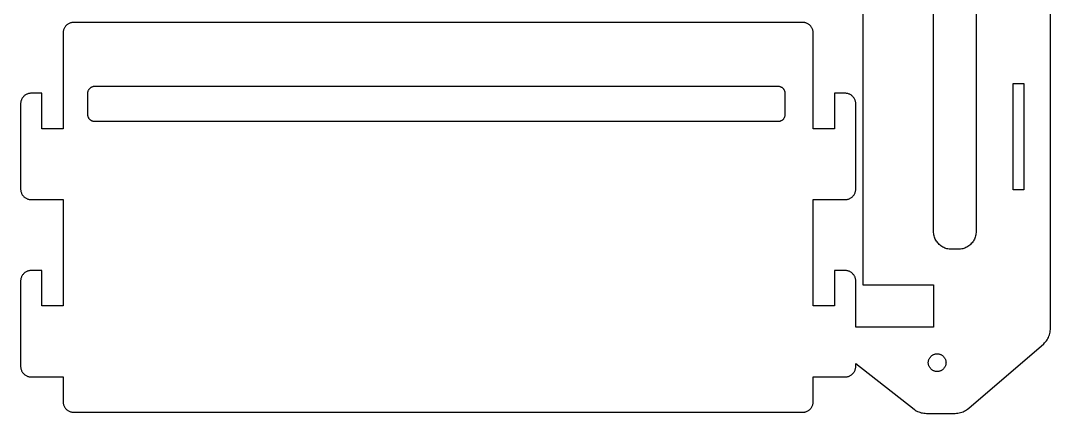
# Model space of a CAD drawing. Header units: metres. Extents: x -82 to 209, y -133 to 346.
# Drawn here: x -82 to 209, y 43.7 to 154.5 of the extents above; entities that cross this region are included whole.
import ezdxf

# ---------------------------------------------------------------- set-up
doc = ezdxf.new("R2010")
doc.units = ezdxf.units.M

msp = doc.modelspace()

# ---------------------------------------------------------------- linework, layer by layer
for p, q in [((209, 67.7), (208.996, 303.912)), ((156, 292), (156, 80)), ((176, 95), (176, 277)), ((188, 277), (188, 95)), ((-69.9763, 151.376), (-69.9941, 151.188)), ((-69.9469, 151.562), (-69.9763, 151.376)), ((-69.9057, 151.746), (-69.9469, 151.562)), ((-69.8532, 151.927), (-69.9057, 151.746)), ((-69.7893, 152.104), (-69.8532, 151.927)), ((-69.7145, 152.277), (-69.7893, 152.104)), ((-69.6289, 152.445), (-69.7145, 152.277)), ((-69.533, 152.607), (-69.6289, 152.445)), ((-69.427, 152.763), (-69.533, 152.607)), ((-69.3115, 152.912), (-69.427, 152.763)), ((-69.1869, 153.054), (-69.3115, 152.912)), ((-69.0536, 153.187), (-69.1869, 153.054)), ((-68.9123, 153.312), (-69.0536, 153.187)), ((-68.7634, 153.427), (-68.9123, 153.312)), ((-68.6075, 153.533), (-68.7634, 153.427)), ((-68.4453, 153.629), (-68.6075, 153.533)), ((-68.2773, 153.714), (-68.4453, 153.629)), ((-68.1044, 153.789), (-68.2773, 153.714)), ((-67.927, 153.853), (-68.1044, 153.789)), ((-67.7461, 153.906), (-67.927, 153.853)), ((-67.5621, 153.947), (-67.7461, 153.906)), ((-67.376, 153.976), (-67.5621, 153.947)), ((-67.1884, 153.994), (-67.376, 153.976)), ((-67, 154), (-67.1884, 153.994)), ((139, 154), (-67, 154)), ((139.188, 153.994), (139, 154)), ((139.376, 153.976), (139.188, 153.994)), ((139.562, 153.947), (139.376, 153.976)), ((139.746, 153.906), (139.562, 153.947)), ((139.927, 153.853), (139.746, 153.906)), ((140.104, 153.789), (139.927, 153.853)), ((140.277, 153.714), (140.104, 153.789)), ((140.445, 153.629), (140.277, 153.714)), ((140.607, 153.533), (140.445, 153.629)), ((140.763, 153.427), (140.607, 153.533)), ((140.912, 153.312), (140.763, 153.427)), ((141.054, 153.187), (140.912, 153.312)), ((141.187, 153.054), (141.054, 153.187)), ((141.312, 152.912), (141.187, 153.054)), ((141.427, 152.763), (141.312, 152.912)), ((141.533, 152.607), (141.427, 152.763)), ((141.629, 152.445), (141.533, 152.607)), ((141.714, 152.277), (141.629, 152.445)), ((141.789, 152.104), (141.714, 152.277)), ((141.853, 151.927), (141.789, 152.104)), ((141.906, 151.746), (141.853, 151.927)), ((141.947, 151.562), (141.906, 151.746)), ((141.976, 151.376), (141.947, 151.562)), ((141.994, 151.188), (141.976, 151.376)), ((-69.9941, 151.188), (-70, 151)), ((-70, 151), (-70, 124)), ((142, 151), (141.994, 151.188)), ((142, 124), (142, 151)), ((-79.7461, 133.906), (-79.927, 133.853)), ((-79.5621, 133.947), (-79.7461, 133.906)), ((-79.376, 133.976), (-79.5621, 133.947)), ((-79.1884, 133.994), (-79.376, 133.976)), ((-79, 134), (-79.1884, 133.994)), ((-76, 134), (-79, 134)), ((-76, 124), (-76, 134)), ((-63, 134), (-62.996, 134.126)), ((-63, 128), (-63, 134)), ((-62.996, 134.126), (-62.9842, 134.251)), ((-62.9842, 134.251), (-62.9646, 134.375)), ((-62.9646, 134.375), (-62.9372, 134.497)), ((-62.9372, 134.497), (-62.9021, 134.618)), ((-62.9021, 134.618), (-62.8595, 134.736)), ((-62.8595, 134.736), (-62.8096, 134.852)), ((-62.8096, 134.852), (-62.7526, 134.964)), ((-62.7526, 134.964), (-62.6886, 135.072)), ((-62.6886, 135.072), (-62.618, 135.176)), ((-62.618, 135.176), (-62.541, 135.275)), ((-62.541, 135.275), (-62.4579, 135.369)), ((-62.4579, 135.369), (-62.3691, 135.458)), ((-62.3691, 135.458), (-62.2748, 135.541)), ((-62.2748, 135.541), (-62.1756, 135.618)), ((-62.1756, 135.618), (-62.0716, 135.689)), ((-62.0716, 135.689), (-61.9635, 135.753)), ((-61.9635, 135.753), (-61.8515, 135.81)), ((-61.8515, 135.81), (-61.7362, 135.86)), ((-61.7362, 135.86), (-61.618, 135.902)), ((-61.618, 135.902), (-61.4974, 135.937)), ((-61.4974, 135.937), (-61.3748, 135.965)), ((-61.3748, 135.965), (-61.2507, 135.984)), ((-61.2507, 135.984), (-61.1256, 135.996)), ((-61.1256, 135.996), (-61, 136)), ((-61, 136), (132, 136)), ((132, 136), (132.126, 135.996)), ((132.126, 135.996), (132.251, 135.984)), ((132.251, 135.984), (132.375, 135.965)), ((132.375, 135.965), (132.497, 135.937)), ((132.497, 135.937), (132.618, 135.902)), ((132.618, 135.902), (132.736, 135.86)), ((132.736, 135.86), (132.852, 135.81)), ((132.852, 135.81), (132.964, 135.753)), ((132.964, 135.753), (133.072, 135.689)), ((133.072, 135.689), (133.176, 135.618)), ((133.176, 135.618), (133.275, 135.541)), ((133.275, 135.541), (133.369, 135.458)), ((133.369, 135.458), (133.458, 135.369)), ((133.458, 135.369), (133.541, 135.275)), ((133.541, 135.275), (133.618, 135.176)), ((133.618, 135.176), (133.689, 135.072)), ((133.689, 135.072), (133.753, 134.964)), ((133.753, 134.964), (133.81, 134.852)), ((133.81, 134.852), (133.86, 134.736)), ((133.86, 134.736), (133.902, 134.618)), ((133.902, 134.618), (133.937, 134.497)), ((133.937, 134.497), (133.965, 134.375)), ((133.965, 134.375), (133.984, 134.251)), ((133.984, 134.251), (133.996, 134.126)), ((133.996, 134.126), (134, 134)), ((134, 134), (134, 128)), ((151, 134), (148, 134)), ((148, 134), (148, 124)), ((151.188, 133.994), (151, 134)), ((151.376, 133.976), (151.188, 133.994)), ((151.562, 133.947), (151.376, 133.976)), ((151.746, 133.906), (151.562, 133.947)), ((151.927, 133.853), (151.746, 133.906)), ((198.5, 106.758), (198.5, 136.758)), ((198.5, 136.758), (201.5, 136.758)), ((201.5, 136.758), (201.5, 106.758)), ((-81.9941, 131.188), (-82, 131)), ((-82, 131), (-82, 107)), ((-81.9763, 131.376), (-81.9941, 131.188)), ((-81.9469, 131.562), (-81.9763, 131.376)), ((-81.9057, 131.746), (-81.9469, 131.562)), ((-81.8532, 131.927), (-81.9057, 131.746)), ((-81.7893, 132.104), (-81.8532, 131.927)), ((-81.7145, 132.277), (-81.7893, 132.104)), ((-81.6289, 132.445), (-81.7145, 132.277)), ((-81.533, 132.607), (-81.6289, 132.445)), ((-81.427, 132.763), (-81.533, 132.607)), ((-81.3115, 132.912), (-81.427, 132.763)), ((-81.1869, 133.054), (-81.3115, 132.912)), ((-81.0536, 133.187), (-81.1869, 133.054)), ((-80.9123, 133.312), (-81.0536, 133.187)), ((-80.7634, 133.427), (-80.9123, 133.312)), ((-80.6075, 133.533), (-80.7634, 133.427)), ((-80.4453, 133.629), (-80.6075, 133.533)), ((-80.2773, 133.714), (-80.4453, 133.629)), ((-80.1044, 133.789), (-80.2773, 133.714)), ((-79.927, 133.853), (-80.1044, 133.789)), ((152.104, 133.789), (151.927, 133.853)), ((152.277, 133.714), (152.104, 133.789)), ((152.445, 133.629), (152.277, 133.714)), ((152.607, 133.533), (152.445, 133.629)), ((152.763, 133.427), (152.607, 133.533)), ((152.912, 133.312), (152.763, 133.427)), ((153.054, 133.187), (152.912, 133.312)), ((153.187, 133.054), (153.054, 133.187)), ((153.312, 132.912), (153.187, 133.054)), ((153.427, 132.763), (153.312, 132.912)), ((153.533, 132.607), (153.427, 132.763)), ((153.629, 132.445), (153.533, 132.607)), ((153.714, 132.277), (153.629, 132.445)), ((153.789, 132.104), (153.714, 132.277)), ((153.853, 131.927), (153.789, 132.104)), ((153.906, 131.746), (153.853, 131.927)), ((153.947, 131.562), (153.906, 131.746)), ((153.976, 131.376), (153.947, 131.562)), ((153.994, 131.188), (153.976, 131.376)), ((154, 131), (153.994, 131.188)), ((154, 107), (154, 131)), ((-62.996, 127.874), (-63, 128)), ((-62.9842, 127.749), (-62.996, 127.874)), ((-62.9646, 127.625), (-62.9842, 127.749)), ((-62.9372, 127.503), (-62.9646, 127.625)), ((-62.9021, 127.382), (-62.9372, 127.503)), ((-62.8595, 127.264), (-62.9021, 127.382)), ((-62.8096, 127.148), (-62.8595, 127.264)), ((-62.7526, 127.036), (-62.8096, 127.148)), ((-62.6886, 126.928), (-62.7526, 127.036)), ((-62.618, 126.824), (-62.6886, 126.928)), ((-62.541, 126.725), (-62.618, 126.824)), ((-62.4579, 126.631), (-62.541, 126.725)), ((-62.3691, 126.542), (-62.4579, 126.631)), ((-62.2748, 126.459), (-62.3691, 126.542)), ((-62.1756, 126.382), (-62.2748, 126.459)), ((-62.0716, 126.311), (-62.1756, 126.382)), ((-61.9635, 126.247), (-62.0716, 126.311)), ((-61.8515, 126.19), (-61.9635, 126.247)), ((-61.7362, 126.14), (-61.8515, 126.19)), ((-61.618, 126.098), (-61.7362, 126.14)), ((-61.4974, 126.063), (-61.618, 126.098)), ((-61.3748, 126.035), (-61.4974, 126.063)), ((-61.2507, 126.016), (-61.3748, 126.035)), ((-61.1256, 126.004), (-61.2507, 126.016)), ((-61, 126), (-61.1256, 126.004)), ((132, 126), (-61, 126)), ((132.126, 126.004), (132, 126)), ((132.251, 126.016), (132.126, 126.004)), ((132.375, 126.035), (132.251, 126.016)), ((132.497, 126.063), (132.375, 126.035)), ((132.618, 126.098), (132.497, 126.063)), ((132.736, 126.14), (132.618, 126.098)), ((132.852, 126.19), (132.736, 126.14)), ((132.964, 126.247), (132.852, 126.19)), ((133.072, 126.311), (132.964, 126.247)), ((133.176, 126.382), (133.072, 126.311)), ((133.275, 126.459), (133.176, 126.382)), ((133.369, 126.542), (133.275, 126.459)), ((133.458, 126.631), (133.369, 126.542)), ((133.541, 126.725), (133.458, 126.631)), ((133.618, 126.824), (133.541, 126.725)), ((133.689, 126.928), (133.618, 126.824)), ((133.753, 127.036), (133.689, 126.928)), ((133.81, 127.148), (133.753, 127.036)), ((133.86, 127.264), (133.81, 127.148)), ((133.902, 127.382), (133.86, 127.264)), ((133.937, 127.503), (133.902, 127.382)), ((133.965, 127.625), (133.937, 127.503)), ((133.984, 127.749), (133.965, 127.625)), ((133.996, 127.874), (133.984, 127.749)), ((134, 128), (133.996, 127.874)), ((-70, 124), (-76, 124)), ((148, 124), (142, 124)), ((-82, 107), (-81.9941, 106.812)), ((-81.9941, 106.812), (-81.9763, 106.624)), ((-81.9763, 106.624), (-81.9469, 106.438)), ((-81.9469, 106.438), (-81.9057, 106.254)), ((-81.9057, 106.254), (-81.8532, 106.073)), ((-81.8532, 106.073), (-81.7893, 105.896)), ((-81.7893, 105.896), (-81.7145, 105.723)), ((-81.7145, 105.723), (-81.6289, 105.555)), ((-81.6289, 105.555), (-81.533, 105.393)), ((-81.533, 105.393), (-81.427, 105.237)), ((-81.427, 105.237), (-81.3115, 105.088)), ((-81.3115, 105.088), (-81.1869, 104.946)), ((-81.1869, 104.946), (-81.0536, 104.813)), ((-81.0536, 104.813), (-80.9123, 104.688)), ((152.912, 104.688), (153.054, 104.813)), ((153.054, 104.813), (153.187, 104.946)), ((153.187, 104.946), (153.312, 105.088)), ((153.312, 105.088), (153.427, 105.237)), ((153.427, 105.237), (153.533, 105.393)), ((153.533, 105.393), (153.629, 105.555)), ((153.629, 105.555), (153.714, 105.723)), ((153.714, 105.723), (153.789, 105.896)), ((153.789, 105.896), (153.853, 106.073)), ((153.853, 106.073), (153.906, 106.254)), ((153.906, 106.254), (153.947, 106.438)), ((153.947, 106.438), (153.976, 106.624)), ((153.976, 106.624), (153.994, 106.812)), ((153.994, 106.812), (154, 107)), ((201.5, 106.758), (198.5, 106.758)), ((-80.9123, 104.688), (-80.7634, 104.573)), ((-80.7634, 104.573), (-80.6075, 104.467)), ((-80.6075, 104.467), (-80.4453, 104.371)), ((-80.4453, 104.371), (-80.2773, 104.286)), ((-80.2773, 104.286), (-80.1044, 104.211)), ((-80.1044, 104.211), (-79.927, 104.147)), ((-79.927, 104.147), (-79.7461, 104.094)), ((-79.7461, 104.094), (-79.5621, 104.053)), ((-79.5621, 104.053), (-79.376, 104.024)), ((-79.376, 104.024), (-79.1884, 104.006)), ((-79.1884, 104.006), (-79, 104)), ((-79, 104), (-70, 104)), ((-70, 104), (-70, 74)), ((142, 74), (142, 104)), ((142, 104), (151, 104)), ((151, 104), (151.188, 104.006)), ((151.188, 104.006), (151.376, 104.024)), ((151.376, 104.024), (151.562, 104.053)), ((151.562, 104.053), (151.746, 104.094)), ((151.746, 104.094), (151.927, 104.147)), ((151.927, 104.147), (152.104, 104.211)), ((152.104, 104.211), (152.277, 104.286)), ((152.277, 104.286), (152.445, 104.371)), ((152.445, 104.371), (152.607, 104.467)), ((152.607, 104.467), (152.763, 104.573)), ((152.763, 104.573), (152.912, 104.688)), ((176.01, 94.6861), (176, 95)), ((176.039, 94.3733), (176.01, 94.6861)), ((176.089, 94.0631), (176.039, 94.3733)), ((176.157, 93.7566), (176.089, 94.0631)), ((176.245, 93.4549), (176.157, 93.7566)), ((176.351, 93.1594), (176.245, 93.4549)), ((176.476, 92.8711), (176.351, 93.1594)), ((187.649, 93.1594), (187.524, 92.8711)), ((187.755, 93.4549), (187.649, 93.1594)), ((187.843, 93.7566), (187.755, 93.4549)), ((187.911, 94.0631), (187.843, 93.7566)), ((187.961, 94.3733), (187.911, 94.0631)), ((187.99, 94.6861), (187.961, 94.3733)), ((188, 95), (187.99, 94.6861)), ((176.618, 92.5912), (176.476, 92.8711)), ((176.778, 92.3209), (176.618, 92.5912)), ((176.955, 92.0611), (176.778, 92.3209)), ((177.147, 91.8129), (176.955, 92.0611)), ((177.355, 91.5773), (177.147, 91.8129)), ((177.577, 91.3552), (177.355, 91.5773)), ((177.813, 91.1474), (177.577, 91.3552)), ((178.061, 90.9549), (177.813, 91.1474)), ((178.321, 90.7784), (178.061, 90.9549)), ((178.591, 90.6185), (178.321, 90.7784)), ((178.871, 90.4759), (178.591, 90.6185)), ((179.159, 90.3511), (178.871, 90.4759)), ((179.455, 90.2447), (179.159, 90.3511)), ((179.757, 90.1571), (179.455, 90.2447)), ((184.545, 90.2447), (184.243, 90.1571)), ((184.841, 90.3511), (184.545, 90.2447)), ((185.129, 90.4759), (184.841, 90.3511)), ((185.409, 90.6185), (185.129, 90.4759)), ((185.679, 90.7784), (185.409, 90.6185)), ((185.939, 90.9549), (185.679, 90.7784)), ((186.187, 91.1474), (185.939, 90.9549)), ((186.423, 91.3552), (186.187, 91.1474)), ((186.645, 91.5773), (186.423, 91.3552)), ((186.853, 91.8129), (186.645, 91.5773)), ((187.045, 92.0611), (186.853, 91.8129)), ((187.222, 92.3209), (187.045, 92.0611)), ((187.382, 92.5912), (187.222, 92.3209)), ((187.524, 92.8711), (187.382, 92.5912)), ((180.063, 90.0886), (179.757, 90.1571)), ((180.373, 90.0394), (180.063, 90.0886)), ((180.686, 90.0099), (180.373, 90.0394)), ((181, 90), (180.686, 90.0099)), ((183, 90), (181, 90)), ((183.314, 90.0099), (183, 90)), ((183.627, 90.0394), (183.314, 90.0099)), ((183.937, 90.0886), (183.627, 90.0394)), ((184.243, 90.1571), (183.937, 90.0886)), ((-81.9469, 81.5621), (-81.9763, 81.376)), ((-81.9057, 81.7461), (-81.9469, 81.5621)), ((-81.8532, 81.927), (-81.9057, 81.7461)), ((-81.7893, 82.1044), (-81.8532, 81.927)), ((-81.7145, 82.2773), (-81.7893, 82.1044)), ((-81.6289, 82.4453), (-81.7145, 82.2773)), ((-81.533, 82.6075), (-81.6289, 82.4453)), ((-81.427, 82.7634), (-81.533, 82.6075)), ((-81.3115, 82.9123), (-81.427, 82.7634)), ((-81.1869, 83.0536), (-81.3115, 82.9123)), ((-81.0536, 83.1869), (-81.1869, 83.0536)), ((-80.9123, 83.3115), (-81.0536, 83.1869)), ((-80.7634, 83.427), (-80.9123, 83.3115)), ((-80.6075, 83.533), (-80.7634, 83.427)), ((-80.4453, 83.6289), (-80.6075, 83.533)), ((-80.2773, 83.7145), (-80.4453, 83.6289)), ((-80.1044, 83.7893), (-80.2773, 83.7145)), ((-79.927, 83.8532), (-80.1044, 83.7893)), ((-79.7461, 83.9057), (-79.927, 83.8532)), ((-79.5621, 83.9469), (-79.7461, 83.9057)), ((-79.376, 83.9763), (-79.5621, 83.9469)), ((-79.1884, 83.9941), (-79.376, 83.9763)), ((-79, 84), (-79.1884, 83.9941)), ((-76, 84), (-79, 84)), ((-76, 74), (-76, 84)), ((151, 84), (148, 84)), ((148, 84), (148, 74)), ((151.188, 83.9941), (151, 84)), ((151.376, 83.9763), (151.188, 83.9941)), ((151.562, 83.9469), (151.376, 83.9763)), ((151.746, 83.9057), (151.562, 83.9469)), ((151.927, 83.8532), (151.746, 83.9057)), ((152.104, 83.7893), (151.927, 83.8532)), ((152.277, 83.7145), (152.104, 83.7893)), ((152.445, 83.6289), (152.277, 83.7145)), ((152.607, 83.533), (152.445, 83.6289)), ((152.763, 83.427), (152.607, 83.533)), ((152.912, 83.3115), (152.763, 83.427)), ((153.054, 83.1869), (152.912, 83.3115)), ((153.187, 83.0536), (153.054, 83.1869)), ((153.312, 82.9123), (153.187, 83.0536)), ((153.427, 82.7634), (153.312, 82.9123)), ((153.533, 82.6075), (153.427, 82.7634)), ((153.629, 82.4453), (153.533, 82.6075)), ((153.714, 82.2773), (153.629, 82.4453)), ((153.789, 82.1044), (153.714, 82.2773)), ((153.853, 81.927), (153.789, 82.1044)), ((153.906, 81.7461), (153.853, 81.927)), ((153.947, 81.5621), (153.906, 81.7461)), ((153.976, 81.376), (153.947, 81.5621)), ((-81.9941, 81.1884), (-82, 81)), ((-82, 81), (-82, 57)), ((-81.9763, 81.376), (-81.9941, 81.1884)), ((153.994, 81.1884), (153.976, 81.376)), ((154, 81), (153.994, 81.1884)), ((154, 68), (154, 81)), ((156, 80), (176, 80)), ((176, 80), (176, 68)), ((-70, 74), (-76, 74)), ((148, 74), (142, 74)), ((176, 68), (154, 68)), ((208.894, 66.5757), (208.953, 66.948)), ((208.953, 66.948), (208.988, 67.3233)), ((208.988, 67.3233), (209, 67.7)), ((207.623, 63.8755), (207.854, 64.1733)), ((207.854, 64.1733), (208.066, 64.485)), ((208.066, 64.485), (208.258, 64.8095)), ((208.258, 64.8095), (208.429, 65.1453)), ((208.429, 65.1453), (208.579, 65.4913)), ((208.579, 65.4913), (208.706, 65.8459)), ((208.706, 65.8459), (208.811, 66.2079)), ((208.811, 66.2079), (208.894, 66.5757)), ((185.905, 45.1445), (207.107, 63.3262)), ((207.107, 63.3262), (207.374, 63.5927)), ((207.374, 63.5927), (207.623, 63.8755)), ((174.505, 58.157), (174.52, 58.3133)), ((174.52, 58.3133), (174.544, 58.4685)), ((174.544, 58.4685), (174.579, 58.6217)), ((174.579, 58.6217), (174.622, 58.7726)), ((174.622, 58.7726), (174.676, 58.9203)), ((174.676, 58.9203), (174.738, 59.0645)), ((174.738, 59.0645), (174.809, 59.2044)), ((174.809, 59.2044), (174.889, 59.3396)), ((174.889, 59.3396), (174.977, 59.4695)), ((174.977, 59.4695), (175.074, 59.5936)), ((175.074, 59.5936), (175.178, 59.7114)), ((175.178, 59.7114), (175.289, 59.8224)), ((175.289, 59.8224), (175.406, 59.9263)), ((175.406, 59.9263), (175.531, 60.0226)), ((175.531, 60.0226), (175.66, 60.1108)), ((175.66, 60.1108), (175.796, 60.1908)), ((175.796, 60.1908), (175.936, 60.2621)), ((175.936, 60.2621), (176.08, 60.3244)), ((176.08, 60.3244), (176.227, 60.3777)), ((176.227, 60.3777), (176.378, 60.4215)), ((176.378, 60.4215), (176.532, 60.4557)), ((176.532, 60.4557), (176.687, 60.4803)), ((176.687, 60.4803), (176.843, 60.4951)), ((176.843, 60.4951), (177, 60.5)), ((177, 60.5), (177.157, 60.4951)), ((177.157, 60.4951), (177.313, 60.4803)), ((177.313, 60.4803), (177.468, 60.4557)), ((177.468, 60.4557), (177.622, 60.4215)), ((177.622, 60.4215), (177.773, 60.3777)), ((177.773, 60.3777), (177.92, 60.3244)), ((177.92, 60.3244), (178.064, 60.2621)), ((178.064, 60.2621), (178.204, 60.1908)), ((178.204, 60.1908), (178.34, 60.1108)), ((178.34, 60.1108), (178.469, 60.0226)), ((178.469, 60.0226), (178.594, 59.9263)), ((178.594, 59.9263), (178.711, 59.8224)), ((178.711, 59.8224), (178.822, 59.7114)), ((178.822, 59.7114), (178.926, 59.5936)), ((178.926, 59.5936), (179.023, 59.4695)), ((179.023, 59.4695), (179.111, 59.3396)), ((179.111, 59.3396), (179.191, 59.2044)), ((179.191, 59.2044), (179.262, 59.0645)), ((179.262, 59.0645), (179.324, 58.9203)), ((179.324, 58.9203), (179.378, 58.7726)), ((179.378, 58.7726), (179.421, 58.6217)), ((179.421, 58.6217), (179.456, 58.4685)), ((179.456, 58.4685), (179.48, 58.3133)), ((179.48, 58.3133), (179.495, 58.157)), ((-82, 57), (-81.9941, 56.8116)), ((-81.9941, 56.8116), (-81.9763, 56.624)), ((-81.9763, 56.624), (-81.9469, 56.4379)), ((-81.9469, 56.4379), (-81.9057, 56.2539)), ((-81.9057, 56.2539), (-81.8532, 56.073)), ((-81.8532, 56.073), (-81.7893, 55.8956)), ((-81.7893, 55.8956), (-81.7145, 55.7227)), ((-81.7145, 55.7227), (-81.6289, 55.5547)), ((-81.6289, 55.5547), (-81.533, 55.3925)), ((-81.533, 55.3925), (-81.427, 55.2366)), ((153.427, 55.2366), (153.533, 55.3925)), ((153.533, 55.3925), (153.629, 55.5547)), ((153.629, 55.5547), (153.714, 55.7227)), ((153.714, 55.7227), (153.789, 55.8956)), ((153.789, 55.8956), (153.853, 56.073)), ((153.853, 56.073), (153.906, 56.2539)), ((153.906, 56.2539), (153.947, 56.4379)), ((153.947, 56.4379), (153.976, 56.624)), ((153.976, 56.624), (153.994, 56.8116)), ((153.994, 56.8116), (154, 57)), ((154, 57), (154, 57.7346)), ((154, 57.7346), (170.473, 44.8459)), ((174.5, 58), (174.505, 58.157)), ((174.505, 57.843), (174.5, 58)), ((174.52, 57.6867), (174.505, 57.843)), ((174.544, 57.5316), (174.52, 57.6867)), ((174.579, 57.3783), (174.544, 57.5316)), ((174.622, 57.2275), (174.579, 57.3783)), ((174.676, 57.0797), (174.622, 57.2275)), ((174.738, 56.9356), (174.676, 57.0797)), ((174.809, 56.7956), (174.738, 56.9356)), ((174.889, 56.6604), (174.809, 56.7956)), ((174.977, 56.5305), (174.889, 56.6604)), ((175.074, 56.4064), (174.977, 56.5305)), ((175.178, 56.2886), (175.074, 56.4064)), ((175.289, 56.1776), (175.178, 56.2886)), ((175.406, 56.0737), (175.289, 56.1776)), ((175.531, 55.9775), (175.406, 56.0737)), ((175.66, 55.8892), (175.531, 55.9775)), ((175.796, 55.8092), (175.66, 55.8892)), ((175.936, 55.7379), (175.796, 55.8092)), ((176.08, 55.6756), (175.936, 55.7379)), ((176.227, 55.6224), (176.08, 55.6756)), ((176.378, 55.5786), (176.227, 55.6224)), ((176.532, 55.5443), (176.378, 55.5786)), ((176.687, 55.5197), (176.532, 55.5443)), ((176.843, 55.5049), (176.687, 55.5197)), ((177, 55.5), (176.843, 55.5049)), ((177.157, 55.5049), (177, 55.5)), ((177.313, 55.5197), (177.157, 55.5049)), ((177.468, 55.5443), (177.313, 55.5197)), ((177.622, 55.5786), (177.468, 55.5443)), ((177.773, 55.6224), (177.622, 55.5786)), ((177.92, 55.6756), (177.773, 55.6224)), ((178.064, 55.7379), (177.92, 55.6756)), ((178.204, 55.8092), (178.064, 55.7379)), ((178.34, 55.8892), (178.204, 55.8092)), ((178.469, 55.9775), (178.34, 55.8892)), ((178.594, 56.0737), (178.469, 55.9775)), ((178.711, 56.1776), (178.594, 56.0737)), ((178.822, 56.2886), (178.711, 56.1776)), ((178.926, 56.4064), (178.822, 56.2886)), ((179.023, 56.5305), (178.926, 56.4064)), ((179.111, 56.6604), (179.023, 56.5305)), ((179.191, 56.7956), (179.111, 56.6604)), ((179.262, 56.9356), (179.191, 56.7956)), ((179.324, 57.0797), (179.262, 56.9356)), ((179.378, 57.2275), (179.324, 57.0797)), ((179.421, 57.3783), (179.378, 57.2275)), ((179.456, 57.5316), (179.421, 57.3783)), ((179.48, 57.6867), (179.456, 57.5316)), ((179.495, 57.843), (179.48, 57.6867)), ((179.495, 58.157), (179.5, 58)), ((179.5, 58), (179.495, 57.843)), ((-81.427, 55.2366), (-81.3115, 55.0877)), ((-81.3115, 55.0877), (-81.1869, 54.9464)), ((-81.1869, 54.9464), (-81.0536, 54.8131)), ((-81.0536, 54.8131), (-80.9123, 54.6885)), ((-80.9123, 54.6885), (-80.7634, 54.573)), ((-80.7634, 54.573), (-80.6075, 54.467)), ((-80.6075, 54.467), (-80.4453, 54.3711)), ((-80.4453, 54.3711), (-80.2773, 54.2855)), ((-80.2773, 54.2855), (-80.1044, 54.2107)), ((-80.1044, 54.2107), (-79.927, 54.1468)), ((-79.927, 54.1468), (-79.7461, 54.0943)), ((-79.7461, 54.0943), (-79.5621, 54.0531)), ((-79.5621, 54.0531), (-79.376, 54.0237)), ((-79.376, 54.0237), (-79.1884, 54.0059)), ((-79.1884, 54.0059), (-79, 54)), ((-79, 54), (-70, 54)), ((-70, 54), (-70, 47)), ((142, 47), (142, 54)), ((142, 54), (151, 54)), ((151, 54), (151.188, 54.0059)), ((151.188, 54.0059), (151.376, 54.0237)), ((151.376, 54.0237), (151.562, 54.0531)), ((151.562, 54.0531), (151.746, 54.0943)), ((151.746, 54.0943), (151.927, 54.1468)), ((151.927, 54.1468), (152.104, 54.2107)), ((152.104, 54.2107), (152.277, 54.2855)), ((152.277, 54.2855), (152.445, 54.3711)), ((152.445, 54.3711), (152.607, 54.467)), ((152.607, 54.467), (152.763, 54.573)), ((152.763, 54.573), (152.912, 54.6885)), ((152.912, 54.6885), (153.054, 54.8131)), ((153.054, 54.8131), (153.187, 54.9464)), ((153.187, 54.9464), (153.312, 55.0877)), ((153.312, 55.0877), (153.427, 55.2366)), ((-70, 47), (-69.9941, 46.8116)), ((-69.9941, 46.8116), (-69.9763, 46.624)), ((-69.9763, 46.624), (-69.9469, 46.4379)), ((141.947, 46.4379), (141.976, 46.624)), ((141.976, 46.624), (141.994, 46.8116)), ((141.994, 46.8116), (142, 47)), ((-69.9469, 46.4379), (-69.9057, 46.2539)), ((-69.9057, 46.2539), (-69.8532, 46.073)), ((-69.8532, 46.073), (-69.7893, 45.8956)), ((-69.7893, 45.8956), (-69.7145, 45.7227)), ((-69.7145, 45.7227), (-69.6289, 45.5547)), ((-69.6289, 45.5547), (-69.533, 45.3925)), ((-69.533, 45.3925), (-69.427, 45.2366)), ((-69.427, 45.2366), (-69.3115, 45.0877)), ((-69.3115, 45.0877), (-69.1869, 44.9464)), ((-69.1869, 44.9464), (-69.0536, 44.8131)), ((-69.0536, 44.8131), (-68.9123, 44.6885)), ((-68.9123, 44.6885), (-68.7634, 44.573)), ((-68.7634, 44.573), (-68.6075, 44.467)), ((-68.6075, 44.467), (-68.4453, 44.3711)), ((-68.4453, 44.3711), (-68.2773, 44.2855)), ((-68.2773, 44.2855), (-68.1044, 44.2107)), ((-68.1044, 44.2107), (-67.927, 44.1468)), ((-67.927, 44.1468), (-67.7461, 44.0943)), ((-67.7461, 44.0943), (-67.5621, 44.0531)), ((-67.5621, 44.0531), (-67.376, 44.0237)), ((-67.376, 44.0237), (-67.1884, 44.0059)), ((-67.1884, 44.0059), (-67, 44)), ((-67, 44), (139, 44)), ((139, 44), (139.188, 44.0059)), ((139.188, 44.0059), (139.376, 44.0237)), ((139.376, 44.0237), (139.562, 44.0531)), ((139.562, 44.0531), (139.746, 44.0943)), ((139.746, 44.0943), (139.927, 44.1468)), ((139.927, 44.1468), (140.104, 44.2107)), ((140.104, 44.2107), (140.277, 44.2855)), ((140.277, 44.2855), (140.445, 44.3711)), ((140.445, 44.3711), (140.607, 44.467)), ((140.607, 44.467), (140.763, 44.573)), ((140.763, 44.573), (140.912, 44.6885)), ((140.912, 44.6885), (141.054, 44.8131)), ((141.054, 44.8131), (141.187, 44.9464)), ((141.187, 44.9464), (141.312, 45.0877)), ((141.312, 45.0877), (141.427, 45.2366)), ((141.427, 45.2366), (141.533, 45.3925)), ((141.533, 45.3925), (141.629, 45.5547)), ((141.629, 45.5547), (141.714, 45.7227)), ((141.714, 45.7227), (141.789, 45.8956)), ((141.789, 45.8956), (141.853, 46.073)), ((141.853, 46.073), (141.906, 46.2539)), ((141.906, 46.2539), (141.947, 46.4379)), ((170.473, 44.8459), (170.785, 44.634)), ((170.785, 44.634), (171.109, 44.4422)), ((171.109, 44.4422), (171.445, 44.271)), ((171.445, 44.271), (171.791, 44.1214)), ((171.791, 44.1214), (172.146, 43.9937)), ((172.146, 43.9937), (172.508, 43.8885)), ((172.508, 43.8885), (172.876, 43.8063)), ((172.876, 43.8063), (173.248, 43.7473)), ((173.248, 43.7473), (173.623, 43.7119)), ((173.623, 43.7119), (174, 43.7)), ((174, 43.7), (182.105, 43.7009)), ((182.105, 43.7009), (182.481, 43.7193)), ((182.481, 43.7193), (182.856, 43.7614)), ((182.856, 43.7614), (183.227, 43.8268)), ((183.227, 43.8268), (183.593, 43.9155)), ((183.593, 43.9155), (183.954, 44.0269)), ((183.954, 44.0269), (184.306, 44.1608)), ((184.306, 44.1608), (184.649, 44.3165)), ((184.649, 44.3165), (184.982, 44.4935)), ((184.982, 44.4935), (185.303, 44.691)), ((185.303, 44.691), (185.611, 44.9083)), ((185.611, 44.9083), (185.905, 45.1445))]:
    msp.add_line(p, q)

doc.saveas('drawing.dxf')
